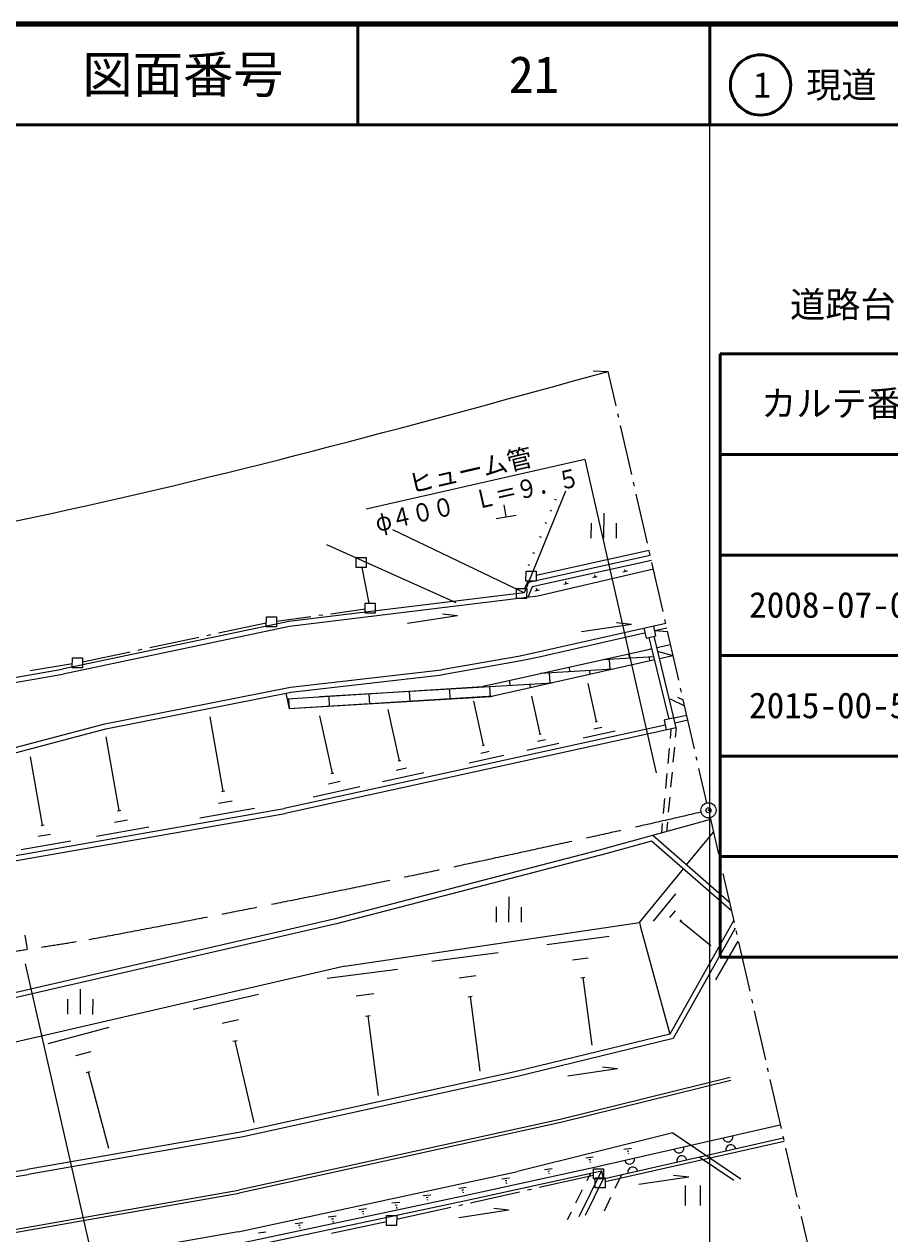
# Model space of a CAD drawing. Units: millimetres, scale not verified. Extents: x 40000 to 680000, y 20000 to 380000.
# Drawn here: x 510838 to 596877, y 259676 to 380000 of the extents above; entities that cross this region are included whole.
import ezdxf
from ezdxf.enums import TextEntityAlignment as Align

# ---------------------------------------------------------------- set-up
doc = ezdxf.new("R2010")
doc.units = ezdxf.units.MM
doc.header["$LTSCALE"] = 1000
doc.header["$PDMODE"] = 32
doc.header["$PDSIZE"] = 500
doc.linetypes.add('CHAIN', pattern=[18.5, 12, -1.5, 3.5, -1.5])
for name, color, linetype, lineweight in [('M-BGD', 7, 'Continuous', 25), ('M-BGD-HTXT', 7, 'Continuous', 13), ('M-BMK', 2, 'CHAIN', 13), ('M-BMK-ROW', 30, 'Continuous', 25), ('M-BMK-SRVR', 3, 'Continuous', 25), ('M-STR-HTXT', 7, 'Continuous', 13), ('M-TTL', 2, 'Continuous', 140), ('M-TTL-BAND', 7, 'Continuous', 25), ('M-TTL-FRAM', 2, 'Continuous', 50), ('M-TTL-LINE', 7, 'Continuous', 50)]:
    doc.layers.add(name, color=color, linetype=linetype, lineweight=lineweight)
doc.layers.add('M-OTRS', color=6, linetype='Continuous')
doc.layers.add('M-TTL-TXT', color=7, linetype='Continuous')
doc.styles.add('ＭＳ ゴシック', font='')
doc.styles.get('ＭＳ ゴシック').set_extended_font_data('MS Gothic')

msp = doc.modelspace()

# ---------------------------------------------------------------- linework, layer by layer
at = {"layer": 'M-BGD'}
for p, q in [((564654, 333563), (560975, 324495)), ((558737, 330992), (558531, 332194)), ((563750, 332666), (563570, 332736)), ((557755, 330826), (559729, 331169)), ((563295, 331546), (563115, 331617)), ((568462, 328873), (568471, 331376)), ((560541, 323425), (547476, 329713)), ((562800, 330316), (562620, 330387)), ((567210, 328877), (567216, 330379)), ((569714, 328868), (569719, 330370)), ((562244, 328936), (562054, 329007)), ((540882, 328235), (553748, 322479)), ((561597, 327346), (561407, 327417)), ((561719, 325193), (572944, 327694)), ((561112, 326147), (560922, 326217)), ((573072, 327133), (560965, 324455)), ((573180, 326642), (561324, 324023)), ((573238, 326171), (573289, 326181)), ((560715, 324586), (560719, 325587)), ((560719, 325587), (561720, 325583)), ((561720, 325583), (561717, 324582)), ((573377, 325780), (561901, 323089)), ((567366, 324951), (567797, 325050)), ((567506, 325071), (567617, 325101)), ((567527, 325171), (567557, 325181)), ((567547, 325171), (567537, 325191)), ((570352, 325521), (570803, 325619)), ((570503, 325641), (570613, 325670)), ((570523, 325741), (570553, 325751)), ((570543, 325751), (570533, 325771)), ((559778, 322867), (559781, 323868)), ((559781, 323868), (560783, 323865)), ((560965, 324455), (560541, 323425)), ((560552, 323865), (560946, 324585)), ((561717, 324582), (560715, 324586)), ((560783, 323865), (560779, 322863)), ((561324, 324023), (560899, 322963)), ((561583, 323631), (562044, 323740)), ((561734, 323761), (561844, 323791)), ((561754, 323861), (561784, 323871)), ((561774, 323871), (561764, 323911)), ((564479, 324291), (564920, 324400)), ((564630, 324421), (564740, 324451)), ((564650, 324521), (564681, 324531)), ((564660, 324521), (564661, 324551)), ((560541, 323425), (537128, 320579)), ((561901, 323089), (537206, 320078)), ((560779, 322863), (559778, 322867)), ((552402, 321343), (553893, 321167)), ((537128, 320579), (514599, 315847)), ((537206, 320078), (514697, 315356)), ((548944, 320434), (553893, 321167)), ((574609, 320398), (560137, 317148)), ((566244, 319588), (571204, 320311)), ((569712, 320486), (571204, 320311)), ((573633, 319150), (573416, 320132)), ((572322, 319375), (562019, 317051)), ((572552, 319424), (572322, 319375)), ((572444, 319915), (572660, 318933)), ((572660, 318933), (573633, 319150)), ((574933, 310884), (572961, 318992)), ((575424, 310992), (573442, 319111)), ((573865, 319720), (573524, 319641)), ((574796, 319546), (573524, 319641)), ((574717, 319907), (573865, 319720)), ((572606, 317712), (557813, 314433)), ((573097, 317830), (572606, 317712)), ((573237, 317860), (573097, 317830)), ((575091, 318263), (573728, 317968)), ((575091, 318263), (575081, 318263)), ((560137, 317148), (552321, 315775)), ((560235, 316657), (552409, 315284)), ((573373, 316728), (559372, 313576)), ((562019, 317051), (560235, 316657)), ((573425, 317078), (568346, 316766)), ((568977, 316804), (569034, 315813)), ((570952, 317347), (570971, 316927)), ((572974, 317049), (573002, 316639)), ((573503, 316757), (573373, 316728)), ((575297, 317161), (573817, 317607)), ((575297, 317161), (573995, 316865)), ((575328, 317241), (575297, 317161)), ((575297, 317161), (575347, 317151)), ((497905, 312915), (514599, 315847)), ((498044, 312434), (514687, 315346)), ((537294, 314039), (552321, 315775)), ((537342, 313538), (552379, 315274)), ((569394, 315831), (562163, 315398)), ((563034, 315455), (563101, 314453)), ((565009, 316028), (565037, 315567)), ((567031, 315690), (567059, 315309)), ((536969, 312879), (556430, 314128)), ((563321, 314462), (540184, 313087)), ((557813, 314433), (556430, 314128)), ((557101, 314095), (557157, 313093)), ((559066, 314708), (559094, 314208)), ((561097, 314330), (561116, 313970)), ((567723, 310630), (566896, 314419)), ((518844, 310393), (537294, 314039)), ((518943, 309902), (537382, 313548)), ((536851, 313440), (537165, 311897)), ((537109, 312888), (537165, 311897)), ((557448, 313142), (537165, 311897)), ((557237, 313093), (537165, 311897)), ((541105, 313134), (541162, 312142)), ((543109, 313266), (543109, 313256)), ((545102, 313379), (545168, 312377)), ((547105, 313532), (547105, 313492)), ((549098, 313614), (549164, 312613)), ((551102, 313787), (551101, 313737)), ((553105, 313850), (553161, 312858)), ((555098, 314042), (555098, 313972)), ((557448, 313142), (557237, 313093)), ((559372, 313576), (557448, 313142)), ((562110, 309400), (561283, 313168)), ((575041, 312886), (576480, 312180)), ((575783, 313063), (576333, 312801)), ((548141, 306738), (547029, 311820)), ((556488, 308279), (555533, 312659)), ((530626, 303710), (529321, 311085)), ((541467, 305502), (540227, 311184)), ((567622, 310611), (567823, 310660)), ((575424, 310992), (574442, 310775)), ((574442, 310775), (574659, 309803)), ((575424, 310992), (576687, 311278)), ((575641, 310010), (575424, 310992)), ((575533, 310501), (576796, 310797)), ((503037, 306217), (518844, 310393)), ((516056, 309142), (518953, 309912)), ((518953, 309912), (518973, 309912)), ((574551, 310284), (536677, 301985)), ((575641, 310010), (536786, 301494)), ((562010, 309380), (562210, 309419)), ((566415, 309023), (569592, 309712)), ((567470, 309910), (568261, 310088)), ((575120, 309902), (575033, 308949)), ((575641, 310010), (575554, 309071)), ((508418, 307118), (516056, 309142)), ((520264, 301786), (518970, 309101)), ((556388, 308250), (556599, 308299)), ((560812, 307792), (563969, 308481)), ((561857, 308680), (562649, 308857)), ((575462, 308076), (575323, 306582)), ((512658, 300313), (511462, 307107)), ((555080, 306532), (558497, 307280)), ((556215, 307499), (557067, 307686)), ((574941, 307953), (574805, 306459)), ((547807, 305808), (548829, 306025)), ((548011, 306709), (548271, 306768)), ((541083, 304452), (542245, 304708)), ((541317, 305472), (541608, 305531)), ((546451, 304652), (550550, 305548)), ((574713, 305463), (574576, 303969)), ((575230, 305586), (575092, 304093)), ((530455, 303681), (530796, 303739)), ((539556, 303146), (544186, 304160)), ((528282, 301045), (533744, 302016)), ((530140, 302500), (531503, 302745)), ((574485, 302974), (574348, 301480)), ((574999, 303097), (574861, 301603)), ((500432, 295122), (536786, 301494)), ((509993, 297309), (536687, 301985)), ((519799, 300626), (521102, 300852)), ((520104, 301757), (520434, 301816)), ((536687, 301985), (536697, 301985)), ((579062, 300894), (568005, 297822)), ((512508, 300283), (512808, 300342)), ((518031, 299231), (523242, 300163)), ((574257, 300484), (574170, 299531)), ((574768, 300608), (574681, 299669)), ((576681, 296367), (579347, 299612)), ((510546, 297917), (515466, 298780)), ((512213, 299223), (513446, 299439)), ((573205, 298743), (568143, 297341)), ((581130, 291804), (573205, 298743)), ((580943, 292636), (573338, 299304)), ((568005, 297822), (541613, 290971)), ((568133, 297331), (541741, 290490)), ((571983, 290647), (576369, 295978)), ((559022, 290686), (559031, 293189)), ((575569, 293487), (573346, 290782)), ((557770, 290691), (557776, 292193)), ((560274, 290681), (560279, 292183)), ((575553, 291805), (574989, 291136)), ((541613, 290971), (507146, 283020)), ((541721, 290490), (507264, 282529)), ((542697, 286291), (571983, 290647)), ((571983, 290647), (572102, 290166)), ((572102, 290166), (575006, 279540)), ((581357, 290812), (575006, 279540)), ((581524, 290090), (575335, 279108)), ((576150, 290892), (576019, 290722)), ((576090, 290802), (579075, 288347)), ((510913, 289394), (511130, 287962)), ((562793, 288468), (568974, 289286)), ((551351, 286789), (557943, 287655)), ((579572, 284931), (581820, 288777)), ((565350, 286917), (566903, 287121)), ((542697, 286291), (508230, 278329)), ((540950, 285096), (547933, 286011)), ((554078, 285137), (555731, 285361)), ((566175, 285141), (566566, 285190)), ((516421, 281509), (516431, 284012)), ((566375, 285160), (567251, 278448)), ((515169, 281514), (515175, 283016)), ((517673, 281504), (517678, 283006)), ((527640, 282021), (534135, 283519)), ((543847, 283342), (545591, 283566)), ((554962, 283251), (555373, 283299)), ((555163, 283270), (556136, 275856)), ((530529, 280629), (532153, 281003)), ((544771, 281326), (545212, 281385)), ((544991, 281355), (546033, 273441)), ((513218, 278621), (519272, 280220)), ((575006, 279540), (559611, 275773)), ((531584, 278822), (531994, 278921)), ((531784, 278872), (533656, 270753)), ((575335, 279108), (559729, 275282)), ((515967, 277399), (517480, 277804)), ((517012, 275733), (517393, 275831)), ((517202, 275782), (519207, 268184)), ((559621, 275773), (532511, 269816)), ((564866, 275383), (569816, 276115)), ((568325, 276291), (569816, 276115)), ((559729, 275282), (532619, 269325)), ((580998, 275222), (564099, 271050)), ((581067, 274931), (564178, 270759)), ((564099, 271050), (532149, 264010)), ((564168, 270759), (532208, 263719)), ((532531, 269816), (511138, 266071)), ((575299, 269706), (559884, 265888)), ((568097, 266438), (585997, 270517)), ((575299, 269706), (582082, 265144)), ((532619, 269325), (511216, 265580)), ((568383, 265145), (586283, 269224)), ((568592, 264864), (586362, 268893)), ((566648, 267245), (567400, 267342)), ((570447, 268092), (571198, 268179)), ((570756, 267900), (570947, 267920)), ((570856, 267680), (570906, 267689)), ((570886, 267679), (570896, 267619)), ((577944, 267322), (581390, 265006)), ((496158, 263684), (511138, 266071)), ((554477, 263445), (568107, 266438)), ((554576, 262954), (568216, 265947)), ((562568, 266088), (563330, 266186)), ((562888, 265907), (563068, 265926)), ((568216, 265937), (565975, 261349)), ((566958, 267053), (567148, 267073)), ((567057, 266833), (567107, 266842)), ((567087, 266843), (567097, 266772)), ((568216, 265947), (568383, 265145)), ((496236, 263183), (511216, 265580)), ((532103, 259874), (559884, 265888)), ((558319, 265153), (559070, 265250)), ((558629, 264962), (558819, 264991)), ((558728, 264751), (558778, 264751)), ((558758, 264751), (558768, 264681)), ((562987, 265686), (563028, 265696)), ((563007, 265686), (563017, 265626)), ((568383, 265145), (566607, 261507)), ((567133, 265711), (566755, 264953)), ((567588, 264257), (567592, 265258)), ((567592, 265258), (568594, 265255)), ((568594, 265255), (568590, 264253)), ((569588, 264227), (570227, 265579)), ((571936, 264621), (576895, 265354)), ((575394, 265520), (576895, 265354)), ((501867, 258706), (532149, 264010)), ((501916, 258415), (532198, 263719)), ((550492, 263470), (551243, 263568)), ((554030, 264228), (554781, 264325)), ((554339, 264037), (554520, 264066)), ((554439, 263826), (554479, 263836)), ((554459, 263826), (554468, 263756)), ((566308, 264058), (565638, 262716)), ((568590, 264253), (567588, 264257)), ((576542, 264494), (576534, 262491)), ((578044, 264488), (578036, 262485)), ((526056, 257424), (554477, 263445)), ((526154, 256933), (554576, 262954)), ((547375, 262741), (548166, 262838)), ((547705, 262539), (547895, 262569)), ((547804, 262309), (547854, 262319)), ((547834, 262319), (547844, 262198)), ((550802, 263289), (550992, 263308)), ((550901, 263068), (550951, 263078)), ((550921, 263068), (550931, 263008)), ((568521, 261970), (569160, 263323)), ((541061, 261353), (541853, 261460)), ((541391, 261151), (541591, 261180)), ((544098, 262092), (544849, 262190)), ((544408, 261901), (544598, 261930)), ((544507, 261690), (544557, 261700)), ((544527, 261690), (544537, 261620)), ((554049, 261314), (559008, 262046)), ((557517, 262222), (559008, 262046)), ((565191, 261821), (564813, 261063)), ((537784, 260714), (538536, 260811)), ((538094, 260523), (538284, 260542)), ((538193, 260302), (538243, 260312)), ((538223, 260312), (538233, 260242)), ((541500, 260930), (541540, 260930)), ((541520, 260930), (541540, 260810)), ((532103, 259874), (506742, 255433)), ((534116, 259777), (534857, 259864))]:
    msp.add_line(p, q, dxfattribs=at)
for centre, start, end in [((580786, 269325), 192.8358, 12.8358), ((581081, 268042), 12.8358, 192.8358), ((571024, 267108), 192.8358, 12.8358), ((575905, 268211), 192.8358, 12.8358), ((576200, 266928), 12.8358, 192.8358), ((571319, 265815), 12.8358, 192.8358)]:
    msp.add_arc(centre, 501, start, end, dxfattribs=at)
at = {"layer": 'M-BGD-HTXT'}
for p, q in [((569665, 342037), (568885, 345454)), ((569932, 340867), (569843, 341257)), ((571222, 335213), (570110, 340087)), ((571489, 334043), (571400, 334433)), ((572780, 328388), (571667, 333263)), ((573047, 327218), (572958, 327608)), ((574337, 321564), (573225, 326438)), ((574604, 320394), (574515, 320784)), ((575895, 314739), (574782, 319614)), ((576162, 313569), (576073, 313959)), ((577452, 307915), (576340, 312789)), ((577719, 306745), (577630, 307135)), ((578677, 302548), (577897, 305965)), ((579012, 301085), (579842, 297452)), ((580020, 296672), (580109, 296282)), ((580288, 295502), (581401, 290627)), ((581579, 289847), (581668, 289457)), ((581846, 288678), (582960, 283803)), ((583138, 283023), (583227, 282633)), ((583405, 281853), (584518, 276979)), ((584697, 276199), (584786, 275809)), ((584964, 275029), (586077, 270155)), ((586255, 269375), (586344, 268985)), ((586522, 268205), (587636, 263330)), ((587814, 262550), (587903, 262160)), ((588081, 261381), (589195, 256506))]:
    msp.add_line(p, q, dxfattribs=at)
at = {"layer": 'M-BMK'}
for centre, radius, start, end in [((247927, 1732354), 1468318, 280.56948, 282.99571), ((434202, 791152), 509026, 275.25312, 279.39105)]:
    msp.add_arc(centre, radius, start, end, dxfattribs=at)
at = {"layer": 'M-BMK-ROW'}
for p, q in [((543827, 325951), (543831, 326952)), ((543831, 326952), (544832, 326949)), ((544832, 326949), (544829, 325947)), ((544829, 325947), (543827, 325951)), ((545136, 322401), (544428, 325949)), ((541310, 321363), (544733, 321832)), ((544731, 321401), (544735, 322403)), ((545733, 321398), (544731, 321401)), ((544735, 322403), (545736, 322399)), ((545736, 322399), (545733, 321398)), ((530167, 319445), (534904, 320447)), ((534903, 320056), (534907, 321058)), ((534907, 321058), (535908, 321054)), ((535908, 321054), (535904, 320053)), ((535906, 320623), (539329, 321092)), ((540121, 321201), (540518, 321255)), ((523319, 317996), (528210, 319031)), ((528993, 319197), (529384, 319279)), ((535904, 320053), (534903, 320056)), ((522145, 317748), (522536, 317831)), ((515621, 315983), (515625, 316985)), ((515625, 316985), (516626, 316981)), ((516626, 316981), (516622, 315979)), ((516625, 316580), (521362, 317582)), ((511430, 315699), (515623, 316394)), ((516622, 315979), (515621, 315983)), ((567421, 265129), (567425, 266130)), ((567425, 266130), (568427, 266127)), ((568427, 266127), (568423, 265125)), ((562031, 264306), (567423, 265519)), ((568423, 265125), (567421, 265129)), ((555202, 262769), (560080, 263867)), ((560861, 264043), (561251, 264131)), ((547859, 261117), (553251, 262330)), ((554031, 262506), (554422, 262594)), ((546856, 260500), (546860, 261501)), ((546860, 261501), (547861, 261497)), ((547861, 261497), (547857, 260496)), ((541384, 259737), (546857, 260890)), ((547857, 260496), (546856, 260500))]:
    msp.add_line(p, q, dxfattribs=at)
at = {"layer": 'M-BMK-SRVR'}
msp.add_circle((578855, 301806), 751, dxfattribs=at)
at = {"layer": 'M-OTRS'}
msp.add_point((578855, 301806), dxfattribs=at)
at = {"layer": 'M-STR-HTXT'}
for p, q in [((567383, 345510), (568885, 345454)), ((566549, 336701), (544830, 331745)), ((566549, 336701), (573662, 305521)), ((520825, 243244), (510954, 286520))]:
    msp.add_line(p, q, dxfattribs=at)
msp.add_open_spline([(296049, 347811), (304744, 344494), (313440, 341178), (322305, 338494), (345772, 331388), (370419, 328713), (395062, 326398), (416104, 324422), (437143, 322707), (457980, 323620), (495379, 325258), (532132, 335356), (568885, 345454)], degree=3, knots=[0, 0, 0, 0, 1, 1, 1, 2, 2, 2, 3, 3, 3, 4, 4, 4, 4], dxfattribs=at)
at = {"layer": 'M-TTL'}
msp.add_line((680000, 380000), (40000, 380000), dxfattribs=at)
at = {"layer": 'M-TTL-BAND'}
msp.add_line((579000, 20000), (579000, 370000), dxfattribs=at)
at = {"layer": 'M-TTL-FRAM'}
for p, q in [((580000, 347197), (580000, 287197)), ((580000, 347197), (680000, 347197)), ((580000, 287197), (680000, 287197))]:
    msp.add_line(p, q, dxfattribs=at)
at = {"layer": 'M-TTL-LINE'}
for p, q in [((543997, 380000), (543997, 370000)), ((579000, 380000), (579000, 370000)), ((40000, 370000), (680000, 370000)), ((580000, 337197), (680000, 337197)), ((580000, 327197), (680000, 327197)), ((580000, 317197), (680000, 317197)), ((580000, 307197), (680000, 307197)), ((580000, 297197), (680000, 297197))]:
    msp.add_line(p, q, dxfattribs=at)
msp.add_circle((584031, 373958), 3000, dxfattribs=at)

# ---------------------------------------------------------------- texts
at = {"layer": 'M-STR-HTXT', "style": 'ＭＳ ゴシック'}
msp.add_text('ヒューム管', height=1833, rotation=12.858, dxfattribs=at).set_placement((549411, 332790), align=Align.BOTTOM_LEFT)
at = {"layer": 'M-STR-HTXT', "style": 'ＭＳ ゴシック', "width": 0.85}
msp.add_text('φ４００\u3000Ｌ＝９．５', height=1833, rotation=12.858, dxfattribs=at).set_placement((546082, 328947), align=Align.BOTTOM_LEFT)
at = {"layer": 'M-TTL-TXT', "style": 'ＭＳ ゴシック'}
for s, height, p in [('図面番号', 3666, (526622, 375000)), ('21', 3666, (561497, 375000)), ('1\u3000現道', 2566, (589448, 373958)), ('道路台帳修正履歴', 2566, (600968, 352113)), ('カルテ番号', 2566, (592839, 342277)), ('2008-07-005', 2566, (592500, 322245)), ('2015-00-546', 2566, (592500, 312245))]:
    msp.add_text(s, height=height, dxfattribs=at).set_placement(p, align=Align.MIDDLE_CENTER)

doc.saveas('drawing.dxf')
